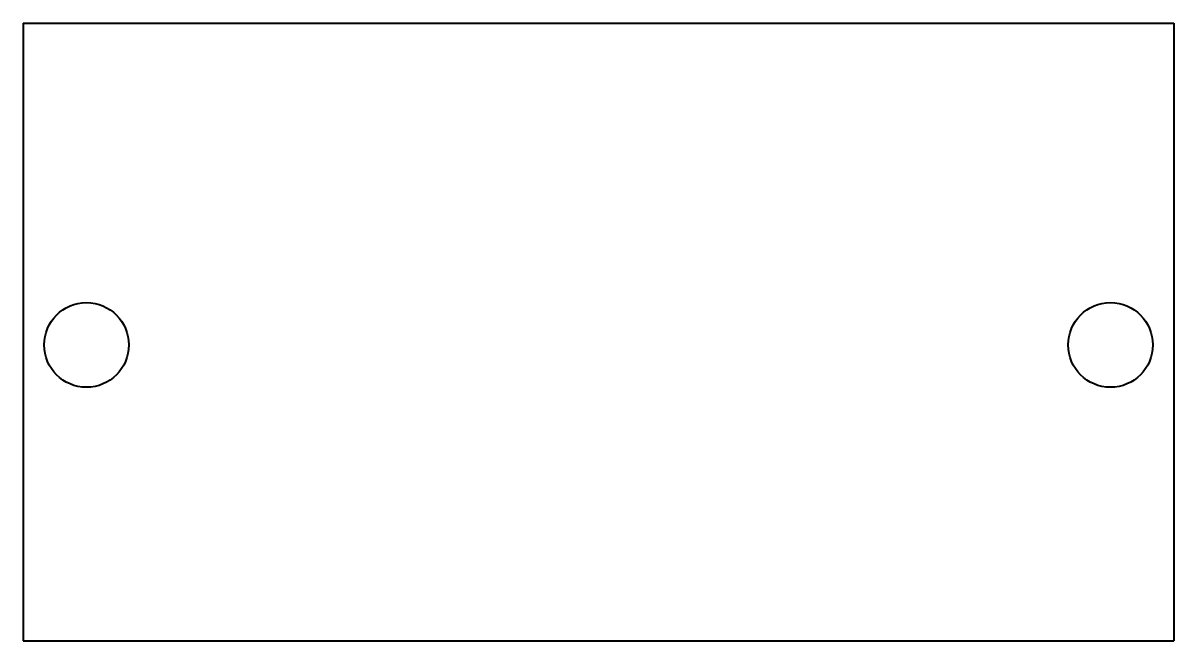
# Model space of a CAD drawing. Header units: inches. Extents: x -6.03 to -0.68, y 1.42 to 4.29.
import ezdxf

# ---------------------------------------------------------------- set-up
doc = ezdxf.new("R2010")
doc.units = ezdxf.units.IN
doc.header["$MEASUREMENT"] = 0
doc.layers.add('Visible', color=7, linetype='Continuous', lineweight=40)

msp = doc.modelspace()

# ---------------------------------------------------------------- linework, layer by layer
at = {"layer": 'Visible'}
for p, q in [((-6.0295, 4.2913), (-0.6752, 4.2913)), ((-6.0295, 4.2913), (-6.0295, 1.4173)), ((-0.6752, 4.2913), (-0.6752, 1.4173)), ((-6.0295, 1.4173), (-0.6752, 1.4173))]:
    msp.add_line(p, q, dxfattribs=at)
for centre in [(-5.7343, 2.7941), (-0.9705, 2.7941)]:
    msp.add_circle(centre, 0.1969, dxfattribs=at)

doc.saveas('drawing.dxf')
